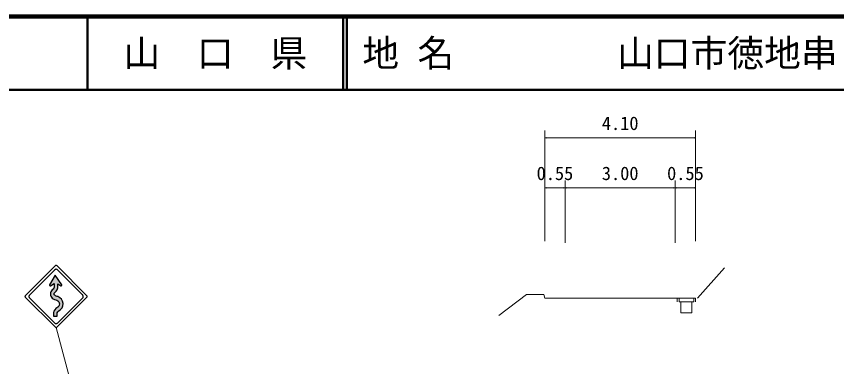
# Model space of a CAD drawing. Units: millimetres, scale not verified, with parts at other scales. Extents: x 40000 to 680000, y 20000 to 380000.
# Drawn here: x 323327 to 434885, y 332375 to 380000 of the extents above; entities that cross this region are included whole.
import ezdxf
from ezdxf.enums import TextEntityAlignment as Align

# ---------------------------------------------------------------- set-up
doc = ezdxf.new("R2010")
doc.units = ezdxf.units.MM
doc.header["$LTSCALE"] = 1000
for name, color, linetype, lineweight in [('M-BGD', 7, 'Continuous', 25), ('M-STR-STRC', 7, 'Continuous', 25), ('M-TTL', 2, 'Continuous', 140), ('M-TTL-LINE', 7, 'Continuous', 50)]:
    doc.layers.add(name, color=color, linetype=linetype, lineweight=lineweight)
doc.layers.add('M-TTL-TXT', color=7, linetype='Continuous')
doc.styles.add('ＭＳ ゴシック', font='')
doc.styles.get('ＭＳ ゴシック').set_extended_font_data('MS Gothic')

msp = doc.modelspace()

# ---------------------------------------------------------------- hatches: boundary and pattern name
at = {"layer": 'M-STR-STRC'}
msp.add_hatch(color=256, dxfattribs=at).paths.add_polyline_path([(328582, 344809), (327826, 343516, 0.765), (327963, 343377), (328454, 343653), (328454, 343328, -0.2874), (328198, 342809, 0.43726), (328198, 341697, 0.11519), (328841, 341397, -0.65627), (328841, 340387, 0.22343), (328383, 339711), (328383, 339240), (328887, 339241), (328887, 339665, -0.19274), (329080, 339942, 0.67016), (328964, 341890, -0.12362), (328535, 342071, -0.43396), (328535, 342430, 0.2571), (328958, 343349), (328958, 343608), (329367, 343377, 0.76292), (329503, 343516)])

# ---------------------------------------------------------------- linework, layer by layer
at = {"layer": 'M-BGD', "lineweight": 13}
for p, q in [((395200, 350437), (395200, 364499)), ((415700, 350437), (415700, 364499)), ((395200, 363499), (395400, 363549)), ((395200, 363499), (415700, 363499)), ((395200, 363499), (395400, 363449)), ((415700, 363499), (415500, 363549)), ((415700, 363499), (415500, 363449)), ((395200, 349437), (395200, 357692)), ((397950, 349211), (397950, 357692)), ((397950, 349437), (397950, 357692)), ((412950, 349211), (412950, 357692)), ((412950, 349437), (412950, 357692)), ((415700, 349437), (415700, 357692)), ((395200, 356692), (395400, 356742)), ((395200, 356692), (397950, 356692)), ((395200, 356692), (395400, 356642)), ((397950, 356692), (397750, 356742)), ((397950, 356692), (397750, 356642)), ((397950, 356692), (398150, 356742)), ((397950, 356692), (412950, 356692)), ((397950, 356692), (398150, 356642)), ((412950, 356692), (412750, 356742)), ((412950, 356692), (412750, 356642)), ((412950, 356692), (413150, 356742)), ((412950, 356692), (415700, 356692)), ((412950, 356692), (413150, 356642)), ((415700, 356692), (415500, 356742)), ((415700, 356692), (415500, 356642)), ((419626, 345811), (415950, 341691)), ((392700, 342191), (388942, 339319)), ((395050, 342191), (392700, 342191)), ((395050, 342191), (395200, 341691)), ((395200, 341691), (397950, 341691)), ((397950, 341691), (412950, 341691)), ((412950, 341691), (415450, 341691)), ((413200, 341191), (413200, 341691)), ((413450, 341191), (413450, 341691)), ((415200, 341691), (415450, 341691)), ((415450, 341691), (415450, 341191)), ((415450, 341691), (415700, 341691)), ((415700, 341691), (415700, 341191)), ((413700, 341191), (413450, 341191)), ((413700, 339691), (413700, 341191)), ((413700, 341191), (415200, 341191)), ((415450, 341191), (415200, 341191)), ((415200, 341191), (415200, 339691)), ((415200, 339691), (413700, 339691))]:
    msp.add_line(p, q, dxfattribs=at)
at = {"layer": 'M-STR-STRC', "lineweight": 13}
msp.add_line((337261, 305572), (328726, 337685), dxfattribs=at)
at = {"layer": 'M-STR-STRC'}
for points in [[(328823, 346109), (328777, 346141), (328726, 346152), (328672, 346140), (328629, 346109), (324535, 342015), (324503, 341970), (324492, 341918), (324504, 341864), (324535, 341821), (328629, 337727), (328674, 337696), (328726, 337685), (328780, 337697), (328823, 337727), (332917, 341821), (332948, 341866), (332959, 341918), (332947, 341972), (332917, 342015)], [(328962, 345509), (328910, 345553), (328851, 345586), (328811, 345600), (328744, 345611), (328675, 345607), (328641, 345600), (328579, 345575), (328521, 345538), (328489, 345509), (325135, 342155), (325091, 342103), (325058, 342043), (325044, 342003), (325033, 341936), (325037, 341868), (325044, 341833), (325069, 341771), (325106, 341713), (325135, 341682), (328489, 338328), (328541, 338284), (328601, 338251), (328641, 338237), (328708, 338226), (328776, 338229), (328811, 338237), (328873, 338261), (328931, 338299), (328962, 338328), (332316, 341682), (332360, 341734), (332393, 341793), (332407, 341833), (332418, 341900), (332415, 341969), (332407, 342003), (332383, 342065), (332345, 342123), (332316, 342155)]]:
    msp.add_lwpolyline(points, close=True, dxfattribs=at)
msp.add_lwpolyline([(328582, 344809), (327826, 343516, 0.765), (327963, 343377), (328454, 343653), (328454, 343328, -0.2874), (328198, 342809, 0.43726), (328198, 341697, 0.11519), (328841, 341397, -0.65627), (328841, 340387, 0.22343), (328383, 339711), (328383, 339240), (328887, 339241), (328887, 339665, -0.19274), (329080, 339942, 0.67016), (328964, 341890, -0.12362), (328535, 342071, -0.43396), (328535, 342430, 0.2571), (328958, 343349), (328958, 343608), (329367, 343377, 0.76292), (329503, 343516)], format="xyb", close=True, dxfattribs=at)
at = {"layer": 'M-TTL'}
msp.add_line((680000, 380000), (40000, 380000), dxfattribs=at)
at = {"layer": 'M-TTL-LINE'}
for p, q in [((333000, 380000), (333000, 370000)), ((367750, 380000), (367750, 370000)), ((368250, 380000), (368250, 370000)), ((40000, 370000), (680000, 370000))]:
    msp.add_line(p, q, dxfattribs=at)

# ---------------------------------------------------------------- texts
at = {"layer": 'M-BGD', "style": 'ＭＳ ゴシック'}
for s, p in [('4.10', (405450, 363999)), ('0.55', (396575, 357192)), ('3.00', (405450, 357192)), ('0.55', (414325, 357192))]:
    msp.add_text(s, height=1833, dxfattribs=at).set_placement(p, align=Align.BOTTOM_CENTER)
at = {"layer": 'M-TTL-TXT', "style": 'ＭＳ ゴシック'}
msp.add_text('山\u3000口\u3000県', height=3666, dxfattribs=at).set_placement((350375, 375000), align=Align.MIDDLE_CENTER)
for s, p in [('地 名', (370380, 375000)), ('山口市徳地串', (405024, 375000))]:
    msp.add_text(s, height=3666, dxfattribs=at).set_placement(p, align=Align.MIDDLE_LEFT)

doc.saveas('drawing.dxf')
